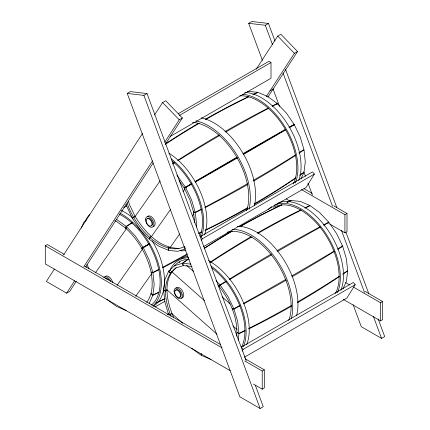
<?xml version="1.0" encoding="UTF-8"?>
<svg xmlns="http://www.w3.org/2000/svg" width="430" height="430" viewBox="0 0 430 430"><rect width="100%" height="100%" fill="white"/><g stroke="black" fill="none" stroke-linecap="round" stroke-linejoin="round"><path stroke-width="0.64" d="M201.278 353.922L201.17 355.255L191.543 348.236M151.129 293.62L152.919 295.023L154.187 284.633L152.919 272.781L151.129 272.109M173.801 317.748C167.093 302.919 161.648 279.704 176.106 267.675M196.268 227.094L196.585 224.498L195.317 212.646L193.527 211.974M236.699 336.292C238.231 317.544 229.496 299.119 217.859 284.88M238.172 340.216L238.967 333.723A931.697 582.747 4.5 0 0 245.267 330.654M125.818 228.271L126.13 226.384A931.697 436.337 -52 0 1 132.058 222.536M277.07 104.469L277.232 103.485L267.605 96.46L257.973 92.364A931.697 623.151 -69.5 0 0 252.824 94.804M146.608 302.392C153.306 293.975 152.741 282.257 151.14 272.158C147.28 255.388 138.374 239.962 125.786 228.233L126.372 226.594A931.697 321.5 -45.1 0 1 132.37 222.815M81.211 228.142L83.866 222.272L86.591 219.741M149.14 303.478L152.854 295.26A931.697 689.451 21.1 0 0 158.917 292.416M301.038 178.821L303.956 172.365A931.697 689.451 21.1 0 1 299.774 175.306M342.952 288.981L346.403 281.349L347.671 270.964A931.697 582.747 4.5 0 1 342.984 274.168M219.257 286.364L220.026 284.902A931.697 260.188 -41.9 0 1 226.062 281.161M328.128 223.283L328.73 222.143L319.753 212.667L310.127 205.648A931.697 488.991 -55.8 0 0 305.338 208.007M201.337 240.402L202.374 238.725L314.389 174.059L312.535 171.86L200.52 236.532L202.374 238.725M314.389 174.059L306.079 187.437L203.352 246.745M242.165 351.004L243.203 349.332L355.212 284.665L353.363 282.467L241.348 347.134L243.203 349.332M355.212 284.665L346.908 298.044L244.181 357.351M54.39 269.072L46.349 281.451L66.618 293.152L69.762 291.341L76.341 281.215M63.527 255.011L142.48 133.488M154.547 114.923L162.588 102.544L165.727 100.733L182.379 118.008L165.195 144.458M66.618 293.152L74.664 280.774M83.807 266.702L152.548 160.901M164.615 142.33L179.24 119.819L182.379 118.008M85.849 266.578L153.128 163.029M256.173 69.257L277.742 36.061L280.881 34.249L297.533 51.525L267.917 97.11M266.234 96.669L294.394 53.336L297.533 51.525M95.444 272.754L126.614 228.411M125.888 204.4L132.177 217.962L135.149 216.451L160.159 180.863M117.084 285.31L142.48 249.174M178.912 248.368C159.31 248.228 144.738 231.899 135.149 216.451L132.349 218.268L140.056 229.545L149.027 239.016L149.651 237.403L151.398 236.667L170.64 209.292M182.954 191.775L184.878 189.039M185.647 187.942L186.421 186.846L191.646 183.83M135.805 296.211L151.489 273.894M151.398 236.667L149.586 237.344L149.269 239.23L158.901 246.256L168.528 250.351L168.211 248.099L170.167 247.503L179.729 233.893M192.361 215.93L193.887 213.753M219.192 286.289L220.241 285.171A931.697 132.101 -35.8 0 1 226.347 281.516M204.357 300.57L171.785 271.685L170.226 273.227L168.737 271.158L174.65 265.675L182.352 263.294A931.697 749.167 77 0 1 188.286 259.091M171.785 271.685C161.648 284.268 165.604 302.575 171.092 316.383M217.037 334.25L166.926 289.815L165.437 291.169L163.626 289.938L164.894 279.554L168.608 271.335L170.258 273.174L175.94 267.911L183.368 265.616L192.017 266.476M166.926 289.815L165.437 291.088L163.626 290.223L164.894 302.075L168.608 314.588L170.258 314.647L171.785 313.545L182.788 323.306M191.027 183.922A931.697 66.306 -32.9 0 0 185.448 187.206L184.276 188.141L186.421 186.846L184.228 188.055L185.626 187.512A931.697 66.295 -27.1 0 0 191.818 183.997M289.175 127.522L294.152 124.447L286.444 113.171L277.474 103.694A931.697 321.5 -45.1 0 0 272.195 106.452M141.878 248.277L143.05 247.347A931.697 66.306 -32.9 0 1 149.189 243.735M171.785 313.545L170.226 314.561L168.737 314.905M142.416 247.954L149.248 243.971M255.329 385.307L263.262 406.689L260.123 408.5L239.854 396.799L127.232 93.423L130.376 91.611L147.028 93.557L246.223 360.786M262.456 60.447L248.669 23.311L251.808 21.5L268.46 23.451L274.996 41.054M127.232 93.423L143.883 95.374L147.028 93.557M248.669 23.311L265.321 25.262L268.46 23.451M178.375 113.595L268.911 61.323L271.007 62.533L271.007 78.249L170.022 136.552M179.305 115.477L271.007 62.533M269.959 90.94L273.098 89.128M230.233 370.692L45.3 263.923L45.3 245.793L47.397 244.584L64.258 254.318M123.668 207.652L126.57 205.981M195.129 181.82L236.925 157.686M243.31 153.999L285.692 129.532M155.09 306.95L164.953 301.258M167.2 314.615L168.942 313.61M301.371 189.549L344.919 214.688L347.01 213.479L347.01 231.614L344.919 232.818L329.821 224.105M244.772 360.953L262.219 371.025L264.31 369.816L264.31 387.951L262.219 389.161L253.496 384.124M353.18 286.95L380.512 302.731L382.603 301.521L382.603 319.657L380.512 320.861L343.29 299.377M353.111 304.655L361.286 326.687L381.56 338.388L384.7 336.577L378.163 318.974M144.023 246.987L141.83 248.196L143.228 247.648A931.697 66.295 -27.1 0 0 149.42 244.138M233.474 308.52L232.367 309.1L233.855 308.756A931.697 132.091 -24.2 0 0 239.515 305.612M293.238 125.178L294.33 124.748L300.242 137.062L303.956 149.57A931.697 321.489 -14.9 0 1 298.936 152.763M247.572 91.778L248.76 91.413L257.731 92.299A931.697 689.457 -81.1 0 0 253.093 94.45M286.907 201.815L291.056 200.536A931.697 749.167 77 0 0 286.928 202.417M184.54 246.632C172.301 252.517 158.987 245.385 149.619 237.376C139.594 227.852 131.51 216.113 127.086 202.971M184.857 249.104L177.74 251.303L168.77 250.416L168.146 248.078L170.167 247.503M323.763 225.277A931.697 132.101 -35.8 0 1 328.939 222.412L336.647 233.683L342.56 245.998L341.398 246.266L342.683 246.315L346.403 258.828L347.671 270.68A931.697 488.98 -4.2 0 1 342.672 274.007M232.334 309.014L233.979 309.079L237.699 321.586L238.967 333.438A931.697 488.98 -4.2 0 0 244.697 330.568M183.336 265.627L182.567 263.278L190.904 264.101M179.057 180.487L184.255 188.098L189.958 199.961L193.538 212.017L195.252 212.329A931.697 321.489 -14.9 0 0 201.53 209.023M151.145 272.201L152.854 272.469A931.697 321.489 -14.9 0 0 159.132 269.159M114.762 220.724L116.503 221.466L125.786 228.233M126.13 310.487L116.503 306.391L106.871 299.366M211.049 359.496L201.423 355.4L201.299 353.761M237.156 332.573L238.967 333.438M304.048 188.673L312.175 193.366M333.659 205.771L347.01 213.479M286.278 198.966L289.761 200.977M365.156 291.449L382.603 301.521M345.618 282.585L349.687 284.934M84.613 266.073L220.697 344.64M245.121 358.738L264.31 369.816M45.3 245.793L222.09 347.859M237.156 332.492L238.967 333.723M116.503 219.359L126.13 226.384M186.555 265.353L193.559 271.567M222.073 296.85L230.077 303.945M232.92 325.897L236.93 329.45M151.145 293.556L152.854 295.26M277.742 36.061L294.394 53.336M162.588 102.544L179.24 119.819M176.843 174.983L185.448 187.206M215.984 280.639L220.026 284.902M126.372 226.594L135.343 236.07L143.05 247.347M220.241 285.171L227.943 296.447L233.855 308.756M185.276 248.282L184.228 246.664L185.158 248.352M185.626 187.512L191.538 199.821L195.252 212.329M135.149 216.451L129.387 204.454L128.436 201.245M143.228 247.648L149.14 259.962L152.854 272.469M86.989 264.59L89.005 268.793M85.731 266.245L86.301 267.428M182.352 263.294L183.4 265.622M285.498 69.348L336.851 207.679M345.951 232.2L368.827 293.819M265.321 25.262L272.555 44.758M283.058 73.052L332.54 206.352M341.409 230.244L364.516 292.491M373.39 316.383L381.56 338.388M272.969 88.773L279.511 106.393M303.811 171.855L305.445 176.257M308.014 183.18L312.454 195.139M143.883 95.374L260.123 408.5M193.538 212.017L194.693 222.804M380.512 302.731L380.512 320.861M344.919 214.688L344.919 232.818M262.219 371.025L262.219 389.161M239.779 95.809A54.287 31.342 60 0 1 284.461 127.903A54.287 31.342 60 0 1 293.238 183.949M244.751 92.418A55.986 32.325 60 0 1 288.229 125.237A55.986 32.325 60 0 1 298.694 180.611M242.24 94.267A55.986 32.325 60 0 1 285.595 127.887A55.986 32.325 60 0 1 295.308 183.035M195.989 120.862A58.872 33.992 60 0 1 237.204 155.38A58.872 33.992 60 0 1 249.077 209.05M201.224 117.841A58.872 33.992 60 0 1 242.439 152.354A58.872 33.992 60 0 1 254.313 206.029M192.43 122.356A56.599 32.68 60 0 1 235.748 155.504A56.599 32.68 60 0 1 246.562 210.861M172.022 160.89A54.287 31.342 60 0 1 200.122 235.903M168.899 153.166A55.986 32.325 60 0 1 204.476 235.006M185.953 250.453A55.986 32.325 60 0 1 180.24 250.771M171.194 158.815A55.986 32.325 60 0 1 201.337 236.817M132.177 217.962A931.697 66.295 -27.1 0 1 133.305 217.3M295.566 154.886A931.697 321.489 -14.9 0 1 253.415 180.299M247.734 183.572A931.697 321.489 -14.9 0 1 204.933 207.212M294.324 124.748A931.697 66.295 -27.1 0 1 289.234 127.753M285.816 129.763A931.697 66.295 -27.1 0 1 243.396 154.477M237.715 157.751A931.697 66.295 -27.1 0 1 195.182 182.089M165.577 143.76A931.697 689.457 -81.1 0 1 198.649 123.109M205.454 119.174A931.697 689.457 -81.1 0 1 248.465 96.642M299.855 175.005A931.697 623.145 9.5 0 0 304.021 172.124L305.289 161.734L304.021 149.882A931.697 436.332 -8 0 1 299.017 153.171M295.657 177.864A931.697 623.145 9.5 0 1 254.146 203.917M247.9 207.513A931.697 623.145 9.5 0 1 205.024 230.19M201.611 231.856A931.697 623.145 9.5 0 1 198.757 233.237M295.657 155.354A931.697 436.332 -8 0 1 253.576 181.105M247.325 184.701A931.697 436.332 -8 0 1 205.024 207.679M201.611 209.437A931.697 436.332 -8 0 1 195.317 212.64M172.838 163.443A931.697 436.337 -52 0 1 174.456 162.395M177.681 160.32A931.697 436.337 -52 0 1 219.3 134.843M224.971 131.558A931.697 436.337 -52 0 1 268.315 107.994M272.48 105.871A931.697 436.337 -52 0 1 277.232 103.485M165.459 144.244A931.697 623.151 -69.5 0 1 199.262 123.276M205.502 119.664A931.697 623.151 -69.5 0 1 248.82 96.734M194.924 181.637A931.697 66.306 -32.9 0 1 236.694 157.299M242.945 153.693A931.697 66.306 -32.9 0 1 285.558 129.312M289.003 127.361A931.697 66.306 -32.9 0 1 294.152 124.447M172.591 164.045A931.697 321.5 -45.1 0 1 174.768 162.674M178.036 160.632A931.697 321.5 -45.1 0 1 219.348 135.719M225.589 132.107A931.697 321.5 -45.1 0 1 268.669 108.306M295.566 178.219A931.697 689.451 21.1 0 1 254.544 204.202M247.734 208.125A931.697 689.451 21.1 0 1 205.535 230.254M201.315 232.275A931.697 689.451 21.1 0 1 198.897 233.42M147.345 216.736A5.923 3.418 60 0 1 153.929 219.536A5.923 3.418 60 0 1 153.064 226.642M147.167 218.811A4.155 2.397 60 0 1 151.79 220.773A4.155 2.397 60 0 1 151.183 225.761M273.604 207.4A54.287 31.342 60 0 1 322.962 231.093A54.287 31.342 60 0 1 335.325 293.62M277.038 203.508A55.986 32.325 60 0 1 326.107 227.594A55.986 32.325 60 0 1 340.845 290.315M268.164 209.641A55.986 32.325 60 0 1 271.658 206.615M273.899 205.325A55.986 32.325 60 0 1 323.252 229.803A55.986 32.325 60 0 1 337.453 292.728M232.082 229.33A58.872 33.992 60 0 1 277.253 260.752A58.872 33.992 60 0 1 291.32 318.727M237.317 226.309A58.872 33.992 60 0 1 282.488 257.731A58.872 33.992 60 0 1 296.555 315.706M227.072 232.243A56.599 32.68 60 0 1 274.937 259.693A56.599 32.68 60 0 1 288.723 320.581M174.499 265.89A54.287 31.342 60 0 1 189.221 259.252M211.802 267.949A54.287 31.342 60 0 1 241.418 347.44M181.68 258.511A55.986 32.325 60 0 1 187.851 256.258M208.464 260.607A55.986 32.325 60 0 1 246.632 344.709M170.366 269.33A55.986 32.325 60 0 1 188.55 257.704M210.883 265.885A55.986 32.325 60 0 1 243.487 346.521M178.982 262.655A54.287 31.342 60 0 1 179.939 261.795M204.116 248.352A931.697 749.167 77 0 1 232.023 231.028M239.397 226.771A931.697 749.167 77 0 1 281.629 204.879M168.737 271.163A931.697 749.167 43 0 1 170.318 270.029M168.614 271.335A931.697 714.848 27.8 0 1 170.705 269.846M210.146 262.225A931.697 582.752 -64.5 0 1 250.792 236.828M257.597 232.883A931.697 582.752 -64.5 0 1 300.78 209.899M304.762 207.959A931.697 582.752 -64.5 0 1 309.874 205.502L300.248 201.407L291.271 200.514A931.697 714.848 -87.8 0 0 287.186 202.396M182.567 263.278A931.697 714.848 -87.8 0 1 188.576 259.07M204.556 248.314A931.697 714.848 -87.8 0 1 232.006 231.308M239.945 226.723A931.697 714.848 -87.8 0 1 281.946 204.852M342.56 245.998A931.697 132.091 -24.2 0 1 338.055 248.707M334.083 251.082A931.697 132.091 -24.2 0 1 291.75 275.969M285.498 279.575A931.697 132.091 -24.2 0 1 243.455 303.413M229.668 279.532A931.697 132.101 -35.8 0 1 271.33 255.038M277.576 251.426A931.697 132.101 -35.8 0 1 320.296 227.207M339.313 276.216A931.697 488.98 -4.2 0 1 297.254 302.139M291.572 305.408A931.697 488.98 -4.2 0 1 248.685 328.547M342.683 246.315A931.697 260.177 -18.1 0 1 337.652 249.459M334.271 251.555A931.697 260.177 -18.1 0 1 292.067 276.791M286.385 280.07A931.697 260.177 -18.1 0 1 243.638 303.886M240.241 305.719A931.697 260.177 -18.1 0 1 233.979 309.079M339.313 276.64A931.697 582.747 4.5 0 1 297.818 302.548M291.572 306.144A931.697 582.747 4.5 0 1 248.685 328.966M229.351 279.135A931.697 260.188 -41.9 0 1 271.351 254.023M277.022 250.738A931.697 260.188 -41.9 0 1 319.979 226.809M323.489 224.933A931.697 260.188 -41.9 0 1 328.73 222.143M210.517 262.434A931.697 488.991 -55.8 0 1 251.996 236.86M257.667 233.576A931.697 488.991 -55.8 0 1 301.15 210.109M175.881 288.154A5.923 3.418 60 0 1 182.465 290.959A5.923 3.418 60 0 1 181.6 298.065M175.703 290.228A4.155 2.397 60 0 1 180.326 292.196A4.155 2.397 60 0 1 179.719 297.178M119.384 214.253A54.287 31.342 60 0 1 155.897 259.36A54.287 31.342 60 0 1 151.468 305.058M121.233 210.421A55.986 32.325 60 0 1 133.01 217.999M152.198 240.741A55.986 32.325 60 0 1 153.424 306.192M85.296 220.95A55.986 32.325 60 0 1 89.612 214.591M119.916 213.14A55.986 32.325 60 0 1 156.923 259.22A55.986 32.325 60 0 1 152.897 306.036M187.442 253.807A931.697 321.489 -14.9 0 1 162.535 267.352M159.213 291.997A931.697 623.145 9.5 0 1 152.919 295.018M187.007 254.856A931.697 436.332 -8 0 1 162.631 267.815M158.643 269.868A931.697 436.332 -8 0 1 152.919 272.781M164.62 298.829A931.697 757.832 51.4 0 1 155.757 303.145M164.341 289.815A931.697 689.451 21.1 0 1 163.137 290.395M164.862 298.737A931.697 757.832 68.6 0 1 156.649 302.747M104.947 276.877A5.923 3.418 60 0 1 109.118 276.909A5.923 3.418 60 0 1 112.617 282.472M103.689 277.603A5.923 3.418 60 0 1 110.746 281.322M105.237 278.516A4.155 2.397 60 0 1 108.785 280.021M105.925 278.758A4.155 2.397 60 0 1 106.688 279.081M145.528 219.558A5.923 3.418 60 0 0 151.806 227.368A5.923 3.418 60 0 0 151.806 218.994A5.923 3.418 60 0 0 145.528 219.558M146.146 220.638A4.155 2.397 60 0 0 150.554 226.121A4.155 2.397 60 0 0 150.554 220.246A4.155 2.397 60 0 0 146.146 220.638M174.064 290.976A5.923 3.418 60 0 0 180.342 298.791A5.923 3.418 60 0 0 180.342 290.417A5.923 3.418 60 0 0 174.064 290.976M174.682 292.061A4.155 2.397 60 0 0 179.09 297.538A4.155 2.397 60 0 0 179.09 291.664A4.155 2.397 60 0 0 174.682 292.061"/></g></svg>
